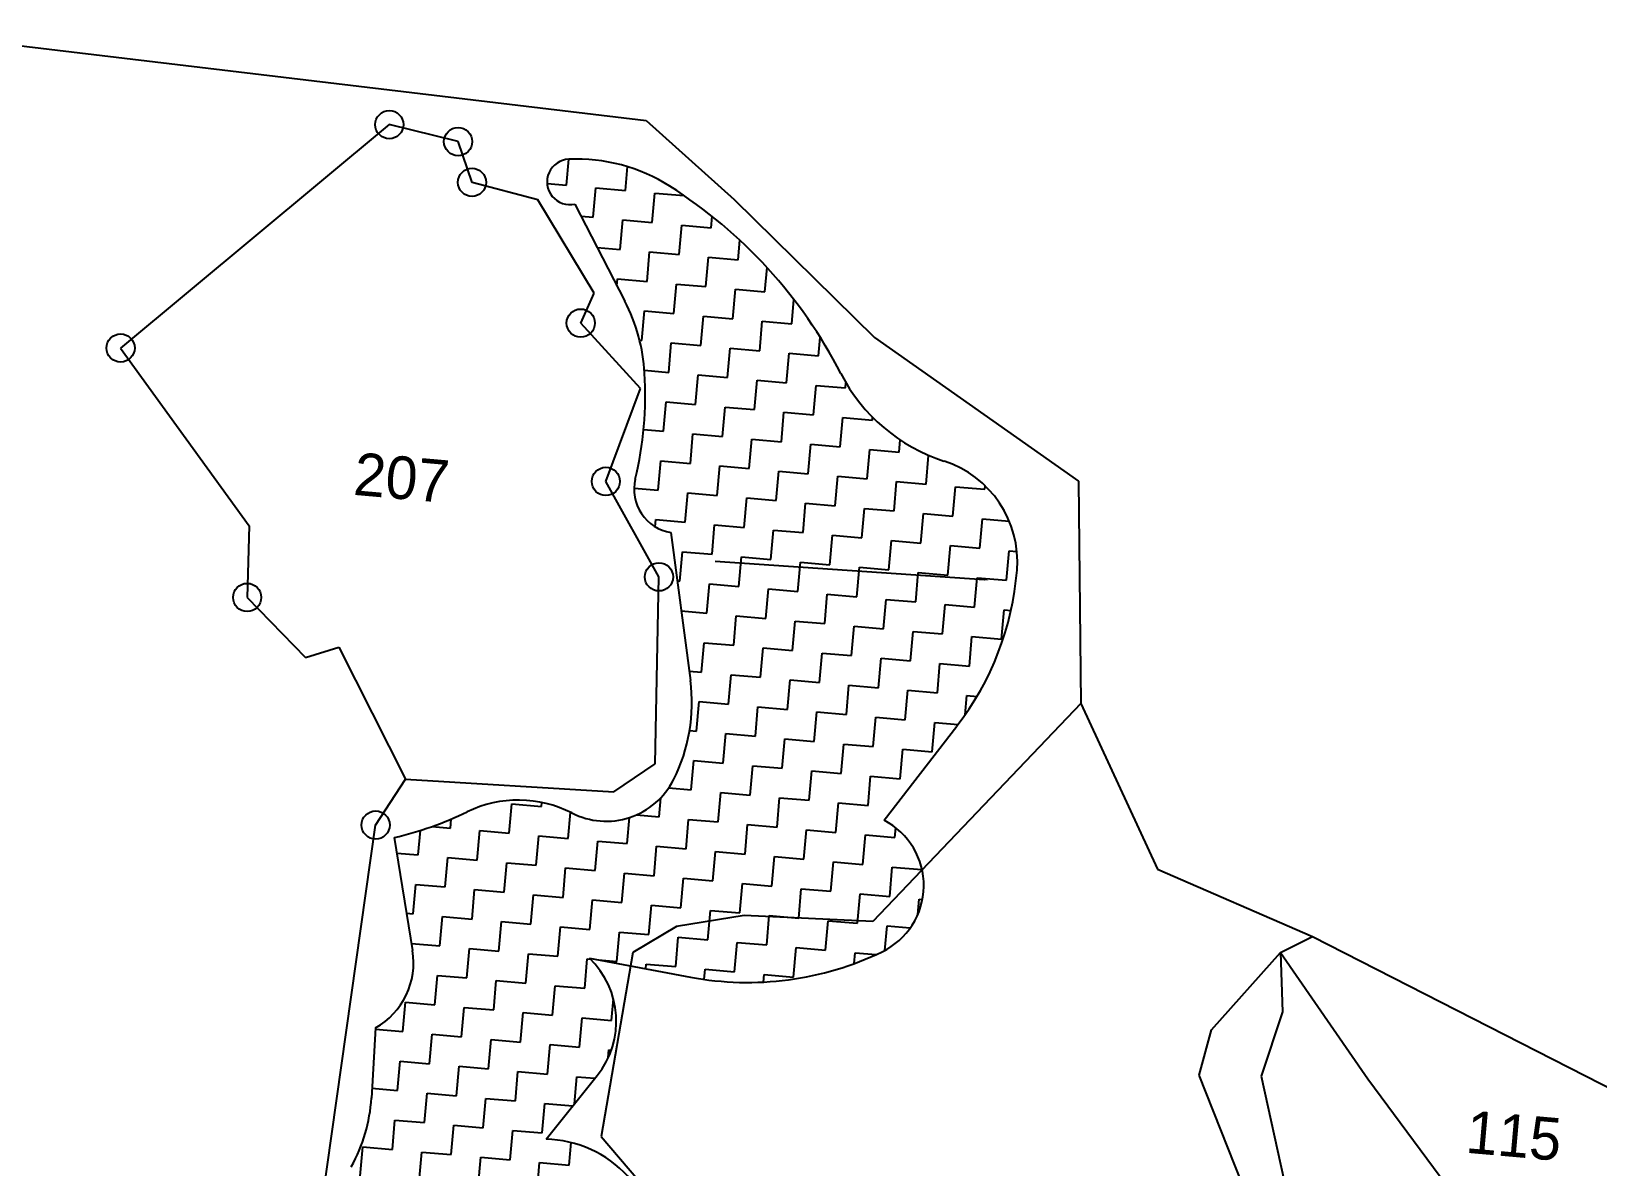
# Model space of a CAD drawing. Header units: metres. Extents: x 333510 to 337908, y 1785719 to 1790014.
# Drawn here: x 335626 to 336291, y 1789532 to 1790014 of the extents above; entities that cross this region are included whole.
import ezdxf

# ---------------------------------------------------------------- set-up
doc = ezdxf.new("R2010")
doc.units = ezdxf.units.M
doc.header["$MEASUREMENT"] = 0
for name, color, linetype in [('POLY_HATCH', 12, 'Continuous'), ('POLY_PARCEL', 6, 'Continuous'), ('POLY_WATER', 4, 'Continuous'), ('SYM_ARROW', 1, 'Continuous'), ('TEXT_PARCEL', 7, 'Continuous'), ('V_BOUND_LINE', 7, 'Continuous')]:
    doc.layers.add(name, color=color, linetype=linetype)
doc.styles.add('TEXT_MAP', font='', dxfattribs={"height": 0.3})
doc.styles.get('TEXT_MAP').set_extended_font_data('Kruti Dev 050')

msp = doc.modelspace()

# ---------------------------------------------------------------- linework, layer by layer
for centre in [(335778.14, 1789974.04), (335807.29, 1789966.83), (335813.21, 1789949.57), (335859.33, 1789889.85), (335664.19, 1789879.3), (335869.96, 1789822.72), (335892.5, 1789782.21), (335717.86, 1789773.49), (335772.35, 1789676.96)]:
    msp.add_circle(centre, 5.98)
at = {"layer": 'POLY_HATCH', "linetype": 'Continuous'}
for p, q in [((335853.26, 1789948.32), (335854.24, 1789959.38)), ((335878.25, 1789946.12), (335879.14, 1789956.23)), ((335845.08, 1789949.05), (335853.26, 1789948.32)), ((335864.65, 1789934.73), (335865.76, 1789947.22)), ((335865.76, 1789947.22), (335878.25, 1789946.12)), ((335889.64, 1789932.53), (335890.74, 1789945.02)), ((335890.74, 1789945.02), (335903.21, 1789943.92)), ((335859.52, 1789935.18), (335864.65, 1789934.73)), ((335914.63, 1789930.32), (335915.05, 1789935.14)), ((335876.05, 1789921.13), (335877.15, 1789933.63)), ((335877.15, 1789933.63), (335889.64, 1789932.53)), ((335901.03, 1789918.93), (335902.14, 1789931.42)), ((335902.14, 1789931.42), (335914.63, 1789930.32)), ((335866.3, 1789921.99), (335876.05, 1789921.13)), ((335926.02, 1789916.73), (335926.75, 1789925.05)), ((335887.44, 1789907.54), (335888.54, 1789920.03)), ((335888.54, 1789920.03), (335901.03, 1789918.93)), ((335912.43, 1789905.34), (335913.53, 1789917.83)), ((335913.53, 1789917.83), (335926.02, 1789916.73)), ((335874.68, 1789905.69), (335874.94, 1789908.64)), ((335874.94, 1789908.64), (335887.44, 1789907.54)), ((335937.41, 1789903.13), (335938.32, 1789913.41)), ((335898.83, 1789893.94), (335899.93, 1789906.44)), ((335899.93, 1789906.44), (335912.43, 1789905.34)), ((335923.82, 1789891.74), (335924.92, 1789904.23)), ((335924.92, 1789904.23), (335937.41, 1789903.13)), ((335885.24, 1789882.55), (335886.34, 1789895.05)), ((335886.34, 1789895.05), (335898.83, 1789893.94)), ((335948.8, 1789889.54), (335949.71, 1789899.86)), ((335910.22, 1789880.35), (335911.32, 1789892.84)), ((335911.32, 1789892.84), (335923.82, 1789891.74)), ((335935.21, 1789878.15), (335936.31, 1789890.64)), ((335936.31, 1789890.64), (335948.8, 1789889.54)), ((335884.25, 1789882.64), (335885.24, 1789882.55)), ((335896.63, 1789868.96), (335897.73, 1789881.45)), ((335897.73, 1789881.45), (335910.22, 1789880.35)), ((335960.2, 1789875.94), (335960.89, 1789883.81)), ((335921.61, 1789866.75), (335922.72, 1789879.25)), ((335922.72, 1789879.25), (335935.21, 1789878.15)), ((335946.6, 1789864.55), (335947.7, 1789877.04)), ((335947.7, 1789877.04), (335960.2, 1789875.94)), ((335886.33, 1789869.86), (335896.63, 1789868.96)), ((335908.02, 1789855.36), (335909.12, 1789867.85)), ((335909.12, 1789867.85), (335921.61, 1789866.75)), ((335933.01, 1789853.16), (335934.11, 1789865.65)), ((335934.11, 1789865.65), (335946.6, 1789864.55)), ((335957.99, 1789850.95), (335959.1, 1789863.45)), ((335959.1, 1789863.45), (335971.59, 1789862.35)), ((335971.59, 1789862.35), (335971.79, 1789864.58)), ((335894.42, 1789843.97), (335895.53, 1789856.46)), ((335895.53, 1789856.46), (335908.02, 1789855.36)), ((335919.41, 1789841.77), (335920.51, 1789854.26)), ((335920.51, 1789854.26), (335933.01, 1789853.16)), ((335944.4, 1789839.56), (335945.5, 1789852.06)), ((335945.5, 1789852.06), (335957.99, 1789850.95)), ((335969.39, 1789837.36), (335970.49, 1789849.85)), ((335970.49, 1789849.85), (335982.98, 1789848.75)), ((335982.98, 1789848.75), (335983.09, 1789849.94)), ((335886, 1789844.71), (335894.42, 1789843.97)), ((335905.82, 1789830.37), (335906.92, 1789842.87)), ((335906.92, 1789842.87), (335919.41, 1789841.77)), ((335930.8, 1789828.17), (335931.9, 1789840.66)), ((335931.9, 1789840.66), (335944.4, 1789839.56)), ((335955.79, 1789825.97), (335956.89, 1789838.46)), ((335956.89, 1789838.46), (335969.39, 1789837.36)), ((335980.78, 1789823.76), (335981.88, 1789836.26)), ((335981.88, 1789836.26), (335994.37, 1789835.16)), ((335994.37, 1789835.16), (335994.82, 1789840.28)), ((335892.22, 1789818.98), (335893.32, 1789831.48)), ((335893.32, 1789831.48), (335905.82, 1789830.37)), ((335917.21, 1789816.78), (335918.31, 1789829.27)), ((335918.31, 1789829.27), (335930.8, 1789828.17)), ((336005.76, 1789821.56), (336006.84, 1789833.76)), ((335942.2, 1789814.58), (335943.3, 1789827.07)), ((335943.3, 1789827.07), (335955.79, 1789825.97)), ((335967.18, 1789812.37), (335968.28, 1789824.87)), ((335968.28, 1789824.87), (335980.78, 1789823.76)), ((335992.17, 1789810.17), (335993.27, 1789822.66)), ((335993.27, 1789822.66), (336005.76, 1789821.56)), ((335881.95, 1789819.89), (335892.22, 1789818.98)), ((335903.61, 1789805.39), (335904.71, 1789817.88)), ((335904.71, 1789817.88), (335917.21, 1789816.78)), ((335928.6, 1789803.18), (335929.7, 1789815.68)), ((335929.7, 1789815.68), (335942.2, 1789814.58)), ((336017.16, 1789807.97), (336018.26, 1789820.46)), ((336018.26, 1789820.46), (336030.75, 1789819.36)), ((336030.75, 1789819.36), (336030.88, 1789820.76)), ((335953.59, 1789800.98), (335954.69, 1789813.47)), ((335954.69, 1789813.47), (335967.18, 1789812.37)), ((335978.57, 1789798.78), (335979.68, 1789811.27)), ((335979.68, 1789811.27), (335992.17, 1789810.17)), ((336003.56, 1789796.57), (336004.66, 1789809.07)), ((336004.66, 1789809.07), (336017.16, 1789807.97)), ((335890.85, 1789803.47), (335891.12, 1789806.49)), ((335891.12, 1789806.49), (335903.61, 1789805.39)), ((335915, 1789791.79), (335916.11, 1789804.28)), ((335916.11, 1789804.28), (335928.6, 1789803.18)), ((335939.99, 1789789.59), (335941.09, 1789802.08)), ((335941.09, 1789802.08), (335953.59, 1789800.98)), ((336028.55, 1789794.37), (336029.65, 1789806.86)), ((336029.65, 1789806.86), (336041.01, 1789805.86)), ((335964.98, 1789787.38), (335966.08, 1789799.88)), ((335966.08, 1789799.88), (335978.57, 1789798.78)), ((335989.97, 1789785.18), (335991.07, 1789797.68)), ((335991.07, 1789797.68), (336003.56, 1789796.57)), ((336014.95, 1789782.98), (336016.06, 1789795.47)), ((336016.06, 1789795.47), (336028.55, 1789794.37)), ((335901.41, 1789780.4), (335902.51, 1789792.89)), ((335902.51, 1789792.89), (335915, 1789791.79)), ((335926.4, 1789778.2), (335927.5, 1789790.69)), ((335927.5, 1789790.69), (335939.99, 1789789.59)), ((335951.38, 1789775.99), (335952.49, 1789788.49)), ((335952.49, 1789788.49), (335964.98, 1789787.38)), ((336039.94, 1789780.78), (336041.04, 1789793.27)), ((336041.04, 1789793.27), (336044.26, 1789792.99)), ((335976.37, 1789773.79), (335977.47, 1789786.28)), ((335977.47, 1789786.28), (335989.97, 1789785.18)), ((336001.36, 1789771.59), (336002.46, 1789784.08)), ((336002.46, 1789784.08), (336014.95, 1789782.98)), ((336026.35, 1789769.38), (336027.45, 1789781.88)), ((336027.45, 1789781.88), (336039.94, 1789780.78)), ((335900.26, 1789780.5), (335901.41, 1789780.4)), ((335912.8, 1789766.8), (335913.9, 1789779.3)), ((335913.9, 1789779.3), (335926.4, 1789778.2)), ((335937.79, 1789764.6), (335938.89, 1789777.09)), ((335938.89, 1789777.09), (335951.38, 1789775.99)), ((335962.78, 1789762.4), (335963.88, 1789774.89)), ((335963.88, 1789774.89), (335976.37, 1789773.79)), ((335901.93, 1789767.76), (335912.8, 1789766.8)), ((335987.76, 1789760.19), (335988.87, 1789772.69)), ((335988.87, 1789772.69), (336001.36, 1789771.59)), ((336012.75, 1789757.99), (336013.85, 1789770.48)), ((336013.85, 1789770.48), (336026.35, 1789769.38)), ((336037.74, 1789755.79), (336038.84, 1789768.28)), ((336038.84, 1789768.28), (336041.8, 1789768.02)), ((335924.19, 1789753.21), (335925.3, 1789765.7)), ((335925.3, 1789765.7), (335937.79, 1789764.6)), ((335949.18, 1789751.01), (335950.28, 1789763.5)), ((335950.28, 1789763.5), (335962.78, 1789762.4)), ((335974.17, 1789748.8), (335975.27, 1789761.3)), ((335975.27, 1789761.3), (335987.76, 1789760.19)), ((335999.16, 1789746.6), (336000.26, 1789759.09)), ((336000.26, 1789759.09), (336012.75, 1789757.99)), ((336024.14, 1789744.4), (336025.24, 1789756.89)), ((336025.24, 1789756.89), (336037.74, 1789755.79)), ((335910.6, 1789741.82), (335911.7, 1789754.31)), ((335911.7, 1789754.31), (335924.19, 1789753.21)), ((335935.59, 1789739.61), (335936.69, 1789752.11)), ((335936.69, 1789752.11), (335949.18, 1789751.01)), ((335960.57, 1789737.41), (335961.67, 1789749.9)), ((335961.67, 1789749.9), (335974.17, 1789748.8)), ((335905.29, 1789742.28), (335910.6, 1789741.82)), ((335985.56, 1789735.21), (335986.66, 1789747.7)), ((335986.66, 1789747.7), (335999.16, 1789746.6)), ((336010.55, 1789733), (336011.65, 1789745.5)), ((336011.65, 1789745.5), (336024.14, 1789744.4)), ((335921.99, 1789728.22), (335923.09, 1789740.72)), ((335923.09, 1789740.72), (335935.59, 1789739.61)), ((335946.98, 1789726.02), (335948.08, 1789738.51)), ((335948.08, 1789738.51), (335960.57, 1789737.41)), ((335971.97, 1789723.82), (335973.07, 1789736.31)), ((335973.07, 1789736.31), (335985.56, 1789735.21)), ((335908.4, 1789716.83), (335909.5, 1789729.32)), ((335909.5, 1789729.32), (335921.99, 1789728.22)), ((335996.95, 1789721.61), (335998.05, 1789734.11)), ((335998.05, 1789734.11), (336010.55, 1789733)), ((336022.32, 1789723.67), (336023.04, 1789731.9)), ((336023.04, 1789731.9), (336027.38, 1789731.52)), ((335933.38, 1789714.63), (335934.48, 1789727.12)), ((335934.48, 1789727.12), (335946.98, 1789726.02)), ((335958.37, 1789712.42), (335959.47, 1789724.92)), ((335959.47, 1789724.92), (335971.97, 1789723.82)), ((335983.36, 1789710.22), (335984.46, 1789722.71)), ((335984.46, 1789722.71), (335996.95, 1789721.61)), ((335905.49, 1789717.09), (335908.4, 1789716.83)), ((335919.79, 1789703.23), (335920.89, 1789715.73)), ((335920.89, 1789715.73), (335933.38, 1789714.63)), ((336008.34, 1789708.02), (336009.45, 1789720.51)), ((336009.45, 1789720.51), (336019.37, 1789719.64)), ((335944.77, 1789701.03), (335945.88, 1789713.52)), ((335945.88, 1789713.52), (335958.37, 1789712.42)), ((335969.76, 1789698.83), (335970.86, 1789711.32)), ((335970.86, 1789711.32), (335983.36, 1789710.22)), ((335994.75, 1789696.62), (335995.85, 1789709.12)), ((335995.85, 1789709.12), (336008.34, 1789708.02)), ((335906.19, 1789691.84), (335907.29, 1789704.34)), ((335907.29, 1789704.34), (335919.79, 1789703.23)), ((335931.18, 1789689.64), (335932.28, 1789702.13)), ((335932.28, 1789702.13), (335944.77, 1789701.03)), ((335956.17, 1789687.44), (335957.27, 1789699.93)), ((335957.27, 1789699.93), (335969.76, 1789698.83)), ((335981.15, 1789685.23), (335982.26, 1789697.73)), ((335982.26, 1789697.73), (335994.75, 1789696.62)), ((335892.6, 1789680.45), (335893.31, 1789688.54)), ((335896.64, 1789692.68), (335906.19, 1789691.84)), ((335917.58, 1789678.25), (335918.69, 1789690.74)), ((335918.69, 1789690.74), (335931.18, 1789689.64)), ((335942.57, 1789676.04), (335943.67, 1789688.54)), ((335943.67, 1789688.54), (335956.17, 1789687.44)), ((335829.03, 1789673.46), (335830.13, 1789685.96)), ((335830.13, 1789685.96), (335842.62, 1789684.86)), ((335842.62, 1789684.86), (335842.77, 1789686.52)), ((335854.01, 1789671.26), (335854.99, 1789682.34)), ((335967.56, 1789673.84), (335968.66, 1789686.33)), ((335968.66, 1789686.33), (335981.15, 1789685.23)), ((335796.29, 1789676.35), (335804.04, 1789675.67)), ((335804.04, 1789675.67), (335804.38, 1789679.5)), ((335879, 1789669.06), (335879.98, 1789680.14)), ((335883.01, 1789681.3), (335892.6, 1789680.45)), ((335903.99, 1789666.86), (335905.09, 1789679.35)), ((335905.09, 1789679.35), (335917.58, 1789678.25)), ((335928.98, 1789664.65), (335930.08, 1789677.15)), ((335930.08, 1789677.15), (335942.57, 1789676.04)), ((335953.96, 1789662.45), (335955.07, 1789674.94)), ((335955.07, 1789674.94), (335967.56, 1789673.84)), ((335992.55, 1789671.64), (335992.91, 1789675.8)), ((335790.44, 1789664.28), (335791.36, 1789674.69)), ((335815.43, 1789662.07), (335816.53, 1789674.57)), ((335816.53, 1789674.57), (335829.03, 1789673.46)), ((335840.42, 1789659.87), (335841.52, 1789672.36)), ((335841.52, 1789672.36), (335854.01, 1789671.26)), ((335865.41, 1789657.67), (335866.51, 1789670.16)), ((335866.51, 1789670.16), (335879, 1789669.06)), ((335978.95, 1789660.25), (335980.05, 1789672.74)), ((335980.05, 1789672.74), (335992.55, 1789671.64)), ((335781.33, 1789665.08), (335790.44, 1789664.28)), ((335801.84, 1789650.68), (335802.94, 1789663.17)), ((335802.94, 1789663.17), (335815.43, 1789662.07)), ((335890.39, 1789655.46), (335891.5, 1789667.96)), ((335891.5, 1789667.96), (335903.99, 1789666.86)), ((335915.38, 1789653.26), (335916.48, 1789665.75)), ((335916.48, 1789665.75), (335928.98, 1789664.65)), ((335940.37, 1789651.06), (335941.47, 1789663.55)), ((335941.47, 1789663.55), (335953.96, 1789662.45)), ((335826.82, 1789648.48), (335827.93, 1789660.97)), ((335827.93, 1789660.97), (335840.42, 1789659.87)), ((335851.81, 1789646.27), (335852.91, 1789658.77)), ((335852.91, 1789658.77), (335865.41, 1789657.67)), ((335876.8, 1789644.07), (335877.9, 1789656.56)), ((335877.9, 1789656.56), (335890.39, 1789655.46)), ((335965.36, 1789648.85), (335966.46, 1789661.35)), ((335966.46, 1789661.35), (335978.95, 1789660.25)), ((335990.34, 1789646.65), (335991.44, 1789659.14)), ((335991.44, 1789659.14), (336003.94, 1789658.04)), ((336003.94, 1789658.04), (336003.97, 1789658.45)), ((335788.24, 1789639.29), (335789.34, 1789651.78)), ((335789.34, 1789651.78), (335801.84, 1789650.68)), ((335813.23, 1789637.09), (335814.33, 1789649.58)), ((335814.33, 1789649.58), (335826.82, 1789648.48)), ((335901.79, 1789641.87), (335902.89, 1789654.36)), ((335902.89, 1789654.36), (335915.38, 1789653.26)), ((335926.77, 1789639.66), (335927.87, 1789652.16)), ((335927.87, 1789652.16), (335940.37, 1789651.06)), ((335951.76, 1789637.46), (335952.86, 1789649.96)), ((335952.86, 1789649.96), (335965.36, 1789648.85)), ((335838.22, 1789634.88), (335839.32, 1789647.38)), ((335839.32, 1789647.38), (335851.81, 1789646.27)), ((335863.2, 1789632.68), (335864.3, 1789645.17)), ((335864.3, 1789645.17), (335876.8, 1789644.07)), ((335888.19, 1789630.48), (335889.29, 1789642.97)), ((335889.29, 1789642.97), (335901.79, 1789641.87)), ((335976.75, 1789635.26), (335977.85, 1789647.75)), ((335977.85, 1789647.75), (335990.34, 1789646.65)), ((336002.25, 1789638.95), (336002.84, 1789645.55)), ((336002.84, 1789645.55), (336004.25, 1789645.42)), ((335785.46, 1789639.53), (335788.24, 1789639.29)), ((335799.63, 1789625.69), (335800.74, 1789638.19)), ((335800.74, 1789638.19), (335813.23, 1789637.09)), ((335824.62, 1789623.49), (335825.72, 1789635.98)), ((335825.72, 1789635.98), (335838.22, 1789634.88)), ((335913.18, 1789628.27), (335914.28, 1789640.77)), ((335914.28, 1789640.77), (335926.77, 1789639.66)), ((335938.17, 1789626.07), (335939.27, 1789638.56)), ((335939.27, 1789638.56), (335951.76, 1789637.46)), ((335963.15, 1789623.87), (335964.25, 1789636.36)), ((335964.25, 1789636.36), (335976.75, 1789635.26)), ((335849.61, 1789621.29), (335850.71, 1789633.78)), ((335850.71, 1789633.78), (335863.2, 1789632.68)), ((335874.6, 1789619.08), (335875.7, 1789631.58)), ((335875.7, 1789631.58), (335888.19, 1789630.48)), ((335899.58, 1789616.88), (335900.68, 1789629.37)), ((335900.68, 1789629.37), (335913.18, 1789628.27)), ((335988.33, 1789623.8), (335989.24, 1789634.16)), ((335989.24, 1789634.16), (335999.08, 1789633.29)), ((335787.52, 1789626.76), (335799.63, 1789625.69)), ((335811.03, 1789612.1), (335812.13, 1789624.59)), ((335812.13, 1789624.59), (335824.62, 1789623.49)), ((335836.01, 1789609.89), (335837.11, 1789622.39)), ((335837.11, 1789622.39), (335849.61, 1789621.29)), ((335924.57, 1789614.68), (335925.67, 1789627.17)), ((335925.67, 1789627.17), (335938.17, 1789626.07)), ((335949.56, 1789612.47), (335950.66, 1789624.97)), ((335950.66, 1789624.97), (335963.15, 1789623.87)), ((335975.24, 1789618.17), (335975.65, 1789622.76)), ((335975.65, 1789622.76), (335984.54, 1789621.98)), ((335861, 1789607.69), (335862.1, 1789620.19)), ((335862.1, 1789620.19), (335863.4, 1789620.07)), ((335866.8, 1789619.77), (335874.6, 1789619.08)), ((335886.91, 1789616), (335887.09, 1789617.98)), ((335887.09, 1789617.98), (335899.58, 1789616.88)), ((335911.7, 1789611.48), (335912.08, 1789615.78)), ((335912.08, 1789615.78), (335924.57, 1789614.68)), ((335797.43, 1789600.71), (335798.53, 1789613.2)), ((335798.53, 1789613.2), (335811.03, 1789612.1)), ((335822.42, 1789598.5), (335823.52, 1789611)), ((335823.52, 1789611), (335836.01, 1789609.89)), ((335847.4, 1789596.3), (335848.51, 1789608.79)), ((335848.51, 1789608.79), (335861, 1789607.69)), ((335936.78, 1789610.35), (335937.06, 1789613.58)), ((335937.06, 1789613.58), (335949.56, 1789612.47)), ((335783.84, 1789589.31), (335784.94, 1789601.81)), ((335784.94, 1789601.81), (335797.43, 1789600.71)), ((335872.39, 1789594.1), (335873.19, 1789603.2)), ((335808.82, 1789587.11), (335809.92, 1789599.6)), ((335809.92, 1789599.6), (335822.42, 1789598.5)), ((335833.81, 1789584.91), (335834.91, 1789597.4)), ((335834.91, 1789597.4), (335847.4, 1789596.3)), ((335858.8, 1789582.7), (335859.9, 1789595.2)), ((335859.9, 1789595.2), (335872.39, 1789594.1)), ((335772.27, 1789590.33), (335783.84, 1789589.31)), ((335795.23, 1789575.72), (335796.33, 1789588.21)), ((335796.33, 1789588.21), (335808.82, 1789587.11)), ((335820.21, 1789573.52), (335821.32, 1789586.01)), ((335821.32, 1789586.01), (335833.81, 1789584.91)), ((335845.2, 1789571.31), (335846.3, 1789583.81)), ((335846.3, 1789583.81), (335858.8, 1789582.7)), ((335781.63, 1789564.33), (335782.73, 1789576.82)), ((335782.73, 1789576.82), (335795.23, 1789575.72)), ((335871, 1789578.28), (335871.29, 1789581.6)), ((335871.29, 1789581.6), (335872.31, 1789581.51)), ((335806.62, 1789562.12), (335807.72, 1789574.62)), ((335807.72, 1789574.62), (335820.21, 1789573.52)), ((335831.61, 1789559.92), (335832.71, 1789572.41)), ((335832.71, 1789572.41), (335845.2, 1789571.31)), ((335856.69, 1789558.76), (335857.7, 1789570.21)), ((335857.7, 1789570.21), (335865.36, 1789569.54)), ((335770.78, 1789565.28), (335781.63, 1789564.33)), ((335793.02, 1789550.73), (335794.13, 1789563.23)), ((335794.13, 1789563.23), (335806.62, 1789562.12)), ((335818.01, 1789548.53), (335819.11, 1789561.02)), ((335819.11, 1789561.02), (335831.61, 1789559.92)), ((335843, 1789546.33), (335844.1, 1789558.82)), ((335844.1, 1789558.82), (335855.9, 1789557.78)), ((335779.43, 1789539.34), (335780.53, 1789551.83)), ((335780.53, 1789551.83), (335793.02, 1789550.73)), ((335804.42, 1789537.14), (335805.52, 1789549.63)), ((335805.52, 1789549.63), (335818.01, 1789548.53)), ((335829.4, 1789534.93), (335830.5, 1789547.43)), ((335830.5, 1789547.43), (335843, 1789546.33)), ((335854.39, 1789532.73), (335855.23, 1789542.27)), ((335765.83, 1789527.95), (335766.94, 1789540.44)), ((335766.94, 1789540.44), (335779.43, 1789539.34)), ((335790.82, 1789525.74), (335791.92, 1789538.24)), ((335791.92, 1789538.24), (335804.42, 1789537.14)), ((335815.81, 1789523.54), (335816.91, 1789536.03)), ((335816.91, 1789536.03), (335829.4, 1789534.93)), ((335840.8, 1789521.34), (335841.9, 1789533.83)), ((335841.9, 1789533.83), (335854.39, 1789532.73))]:
    msp.add_line(p, q, dxfattribs=at)
at = {"layer": 'POLY_HATCH'}
for p, q in [((335856.85, 1789940.37), (335878.01, 1789899.22)), ((335897.56, 1789801), (335905.82, 1789738.26)), ((335987.97, 1789678.99), (336018.85, 1789718.96)), ((335780.27, 1789671.62), (335788.02, 1789623.68)), ((335862.97, 1789620.49), (335905.85, 1789612.44)), ((335772.31, 1789590.91), (335770.54, 1789561.17)), ((335844.59, 1789543.72), (335866.27, 1789570.67))]:
    msp.add_line(p, q, dxfattribs=at)
for centre, radius, start, end in [((335854.69, 1789949.76), 9.64, 92.57013, 282.98452), ((335857.56, 1789885.72), 73.73, 57.52687, 92.57013), ((335786.69, 1789774.37), 205.73, 27.22109, 57.52687), ((335809.28, 1789863.88), 77.28, 3.49638, 27.21482), ((335734.82, 1789859.33), 151.88, 346.42592, 3.49638), ((336036.52, 1789902.88), 75.22, 207.22109, 252.07307), ((335999.54, 1789788.56), 44.94, 355.49625, 72.07307), ((335900.5, 1789819.32), 18.56, 166.42592, 260.8699), ((335920.71, 1789794.77), 124.01, 322.31684, 355.49625), ((335833.96, 1789728.8), 72.48, 333.26454, 7.50113), ((335870.09, 1789710.6), 32.02, 243.01498, 333.26454), ((335745.27, 1789819.48), 151.95, 283.31859, 295.69631), ((335832.85, 1789637.47), 50.04, 63.01498, 115.69631), ((335973.62, 1789651.3), 31.19, 295.71831, 62.5971), ((335756.58, 1789618.6), 31.85, 299.59784, 9.17604), ((335930.11, 1789741.63), 131.45, 259.36716, 295.71831), ((335837.54, 1789593.79), 36.87, 321.17856, 46.40121), ((335702.96, 1789565.19), 67.7, 330.68188, 356.59931), ((335843.34, 1789494.84), 48.9, 356.83954, 88.53334)]:
    msp.add_arc(centre, radius, start, end, dxfattribs=at)
at = {"layer": 'POLY_PARCEL'}
for p, q in [((335778.14, 1789974.04), (335664.19, 1789879.3)), ((335807.29, 1789966.83), (335778.14, 1789974.04)), ((335778.14, 1789974.04), (335778.14, 1789974.04)), ((335813.21, 1789949.57), (335807.29, 1789966.83)), ((335841.1, 1789942.15), (335813.21, 1789949.57)), ((335865.03, 1789902.56), (335841.1, 1789942.15)), ((335841.1, 1789942.15), (335841.1, 1789942.15)), ((335859.33, 1789889.85), (335865.03, 1789902.56)), ((335884.61, 1789862.13), (335859.33, 1789889.85)), ((335664.19, 1789879.3), (335718.68, 1789803.89)), ((335869.96, 1789822.72), (335884.61, 1789862.13)), ((335884.61, 1789862.13), (335884.61, 1789862.13)), ((335884.61, 1789862.13), (335884.61, 1789862.13)), ((335892.5, 1789782.21), (335869.96, 1789822.72)), ((335869.96, 1789822.72), (335869.96, 1789822.72)), ((335718.68, 1789803.89), (335717.86, 1789773.49)), ((335890.85, 1789702.86), (335892.5, 1789782.21)), ((335892.5, 1789782.21), (335892.5, 1789782.21)), ((335717.86, 1789773.49), (335717.86, 1789773.49)), ((335717.86, 1789773.49), (335742.64, 1789748)), ((335742.64, 1789748), (335756.68, 1789752.34)), ((335756.68, 1789752.34), (335785.02, 1789696.4)), ((336071.43, 1789728.49), (335983.14, 1789635.98)), ((336071.43, 1789728.49), (336071.43, 1789728.49)), ((335873.37, 1789691.08), (335890.85, 1789702.86)), ((335772.35, 1789676.96), (335785.02, 1789696.4)), ((335785.02, 1789696.4), (335873.37, 1789691.08)), ((335873.37, 1789691.08), (335873.37, 1789691.08)), ((335738.71, 1789439.93), (335772.35, 1789676.96)), ((335928.59, 1789638.63), (335899.93, 1789633.97)), ((335983.14, 1789635.98), (335928.59, 1789638.63)), ((335983.14, 1789635.98), (335983.14, 1789635.98)), ((335899.93, 1789633.97), (335881.44, 1789622.91)), ((335881.44, 1789622.91), (335867.99, 1789544.91)), ((336156.13, 1789622.93), (336193.05, 1789569.28)), ((336193.05, 1789569.28), (336236.29, 1789510.99)), ((335867.99, 1789544.91), (335923.62, 1789479.84))]:
    msp.add_line(p, q, dxfattribs=at)
at = {"layer": 'POLY_WATER'}
for p, q in [((336156.13, 1789622.93), (336169.63, 1789629.67)), ((336126.82, 1789590.14), (336156.13, 1789622.93)), ((336156.13, 1789622.93), (336156.9, 1789597.68)), ((336156.9, 1789597.68), (336147.93, 1789570.42)), ((336121.52, 1789570.82), (336126.82, 1789590.14)), ((336148.56, 1789503.09), (336121.52, 1789570.82)), ((336147.93, 1789570.42), (336157.68, 1789526.06))]:
    msp.add_line(p, q, dxfattribs=at)
at = {"layer": 'SYM_ARROW'}
msp.add_lwpolyline([(336030.47, 1789780.96), (335916.31, 1789788.73)], dxfattribs=at)
msp.add_solid([(336030.49, 1789781.26), (336032.27, 1789780.83), (336030.45, 1789780.66)], dxfattribs=at)
at = {"layer": 'V_BOUND_LINE'}
for p, q in [((335570.38, 1790013.63), (335887.02, 1789975.73)), ((335887.02, 1789975.73), (335887.02, 1789975.73)), ((335887.02, 1789975.73), (335924.33, 1789942.29)), ((335924.33, 1789942.29), (335983.93, 1789883.71)), ((335983.93, 1789883.71), (336070.37, 1789822.76)), ((336070.37, 1789822.76), (336071.43, 1789728.49)), ((336071.43, 1789728.49), (336103.88, 1789658.2)), ((336103.88, 1789658.2), (336169.63, 1789629.67)), ((336169.63, 1789629.67), (336338.7, 1789543.33))]:
    msp.add_line(p, q, dxfattribs=at)

# ---------------------------------------------------------------- texts
at = {"layer": 'TEXT_PARCEL', "style": 'TEXT_MAP'}
for s, p in [('207', (335762.53, 1789817.06)), ('115', (336234.23, 1789538))]:
    msp.add_text(s, height=18.061, rotation=354.96115, dxfattribs=at).set_placement(p)

doc.saveas('drawing.dxf')
